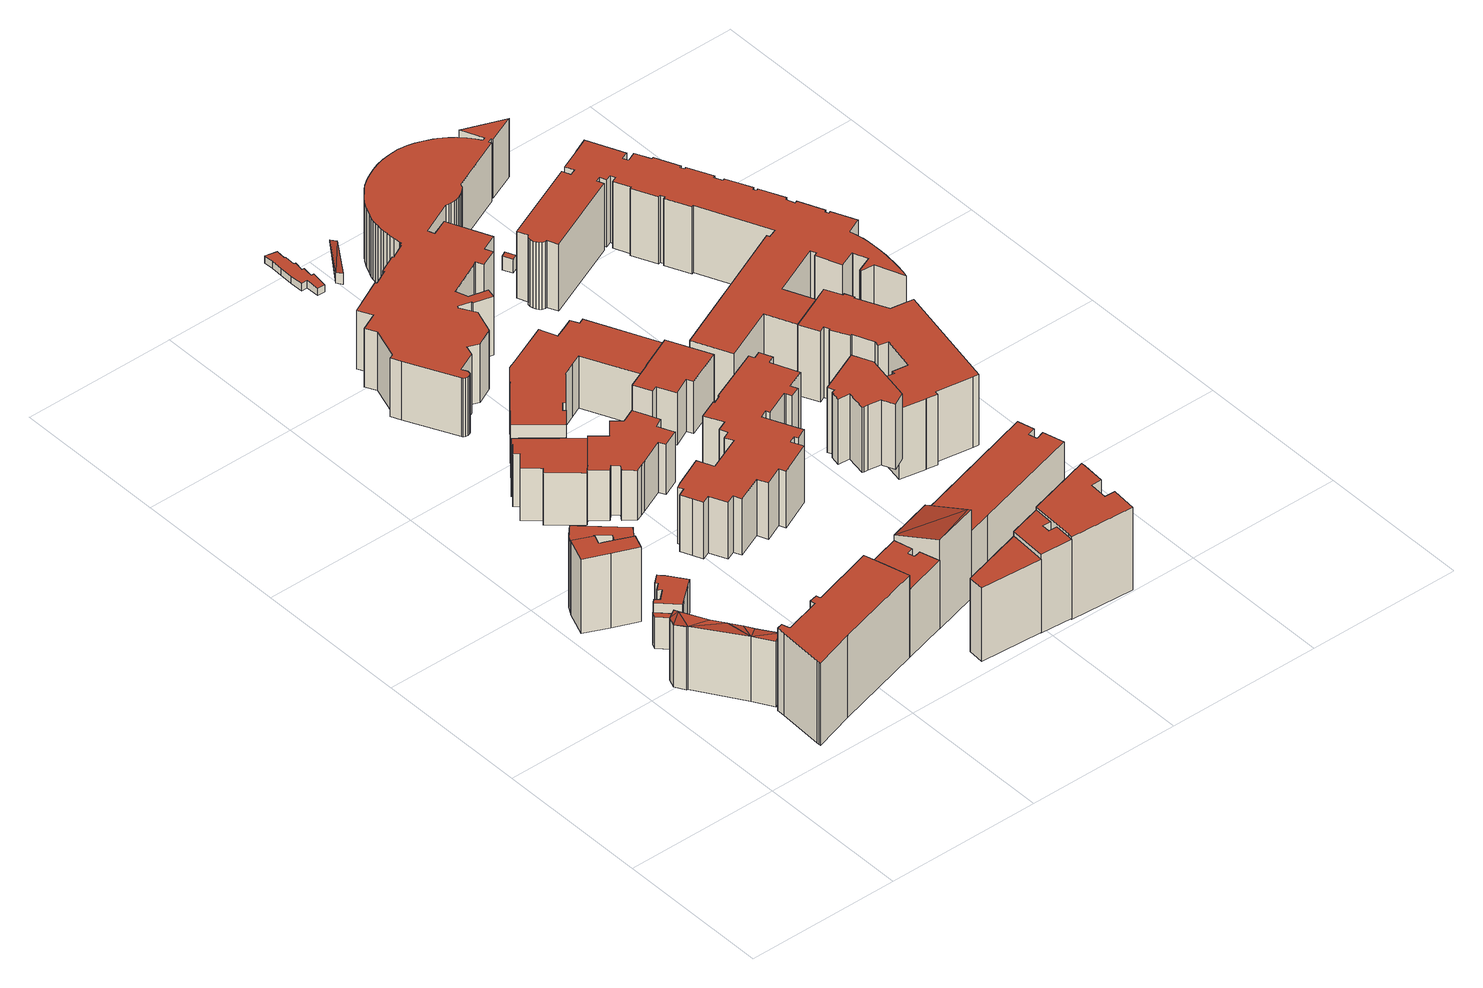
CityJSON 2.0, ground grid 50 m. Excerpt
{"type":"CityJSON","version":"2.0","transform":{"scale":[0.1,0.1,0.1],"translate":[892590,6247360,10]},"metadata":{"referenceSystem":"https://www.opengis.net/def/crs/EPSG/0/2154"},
"CityObjects":{
"building1":{"type":"Building","attributes":{"class":"Building"},"children":["building1-1"]},
"building1-1":{"type":"BuildingPart","parents":["building1"],"geometry":[{"type":"Solid","lod":"2.2","boundaries":[[[[0,1,2]],[[3,4,5]],[[5,4,6]],[[7,4,3]],[[8,6,4]],[[2,4,7]],[[9,1,0]],[[10,1,11]],[[2,1,4]],[[9,11,1]],[[11,9,12]],[[13,12,9]],[[14,15,16,17,18,19,20,21,22,23,24,25,26,27]],[[13,9,26,27]],[[9,0,25,26]],[[0,2,24,25]],[[2,7,23,24]],[[7,3,22,23]],[[3,5,21,22]],[[5,6,20,21]],[[6,8,19,20]],[[8,4,18,19]],[[4,1,17,18]],[[1,10,16,17]],[[10,11,15,16]],[[11,12,14,15]],[[12,13,27,14]]]],"semantics":{"surfaces":[{"type":"RoofSurface","rf_azimuth":115.77,"rf_slope":2.46},{"type":"GroundSurface"},{"type":"WallSurface","on_footprint_edge":true}],"values":[[0,0,0,0,0,0,0,0,0,0,0,0,1,2,2,2,2,2,2,2,2,2,2,2,2,2,2]]}}]},
"building2":{"type":"Building","attributes":{"class":"Building"},"children":["building2-1"]},
"building2-1":{"type":"BuildingPart","parents":["building2"],"geometry":[{"type":"Solid","lod":"2.2","boundaries":[[[[28,29,30,31]],[[32,33,34,35]],[[35,34,30,31]],[[34,33,29,30]],[[33,32,28,29]],[[32,35,31,28]]]],"semantics":{"surfaces":[{"type":"GroundSurface"},{"type":"RoofSurface"},{"type":"WallSurface","on_footprint_edge":true}],"values":[[0,1,2,2,2,2]]}}]},
"building3":{"type":"Building","attributes":{"class":"Building"},"children":["building3-1"]},
"building3-1":{"type":"BuildingPart","parents":["building3"],"geometry":[{"type":"Solid","lod":"2.2","boundaries":[[[[36,37,38,39,40,41,42,43]],[[44,45,46,47,48,49,50,51]],[[51,50,42,43]],[[50,49,41,42]],[[49,48,40,41]],[[48,47,39,40]],[[47,46,38,39]],[[46,45,37,38]],[[45,44,36,37]],[[44,51,43,36]]]],"semantics":{"surfaces":[{"type":"GroundSurface"},{"type":"RoofSurface"},{"type":"WallSurface","on_footprint_edge":true}],"values":[[0,1,2,2,2,2,2,2,2,2]]}}]},
"building4":{"type":"Building","attributes":{"class":"Building"},"children":["building4-1"]},
"building4-1":{"type":"BuildingPart","parents":["building4"],"geometry":[{"type":"Solid","lod":"2.2","boundaries":[[[[52,53,54,55]],[[56,57,58,59]],[[59,58,54,55]],[[58,57,53,54]],[[57,56,52,53]],[[56,59,55,52]]]],"semantics":{"surfaces":[{"type":"GroundSurface"},{"type":"RoofSurface"},{"type":"WallSurface","on_footprint_edge":true}],"values":[[0,1,2,2,2,2]]}}]},
"building5":{"type":"Building","attributes":{"class":"Building"},"children":["building5-1"]},
"building5-1":{"type":"BuildingPart","parents":["building5"],"geometry":[{"type":"Solid","lod":"2.2","boundaries":[[[[60,61,62,63,64,65,66,67,68,69,70]],[[71,72,73,74,75,76,77,78,79,80,81]],[[81,80,69,70]],[[80,79,68,69]],[[79,78,67,68]],[[78,77,66,67]],[[77,76,65,66]],[[76,75,64,65]],[[75,74,63,64]],[[74,73,62,63]],[[73,72,61,62]],[[72,71,60,61]],[[71,81,70,60]]]],"semantics":{"surfaces":[{"type":"GroundSurface"},{"type":"RoofSurface"},{"type":"WallSurface","on_footprint_edge":true}],"values":[[0,1,2,2,2,2,2,2,2,2,2,2,2]]}}]},
"building6":{"type":"Building","attributes":{"class":"Building"},"children":["building6-1"]},
"building6-1":{"type":"BuildingPart","parents":["building6"],"geometry":[{"type":"Solid","lod":"2.2","boundaries":[[[[82,83,84,85,86,87,88,89,90,91,92,93,94]],[[95,96,97,98,99,100,101,102,103,104,105,106,107]],[[107,106,93,94]],[[106,105,92,93]],[[105,104,91,92]],[[104,103,90,91]],[[103,102,89,90]],[[102,101,88,89]],[[101,100,87,88]],[[100,99,86,87]],[[99,98,85,86]],[[98,97,84,85]],[[97,96,83,84]],[[96,95,82,83]],[[95,107,94,82]]]],"semantics":{"surfaces":[{"type":"GroundSurface"},{"type":"RoofSurface"},{"type":"WallSurface","on_footprint_edge":true}],"values":[[0,1,2,2,2,2,2,2,2,2,2,2,2,2,2]]}}]},
"building7":{"type":"Building","attributes":{"class":"Building"},"children":["building7-1"]},
"building7-1":{"type":"BuildingPart","parents":["building7"],"geometry":[{"type":"Solid","lod":"2.2","boundaries":[[[[108,109,110,111,112,113,114,115,116,117,118,119,120,121,122]],[[123,124,125,126,127,128,129,130,131,132,133,134,135,136,137]],[[137,136,121,122]],[[136,135,120,121]],[[135,134,119,120]],[[134,133,118,119]],[[133,132,117,118]],[[132,131,116,117]],[[131,130,115,116]],[[130,129,114,115]],[[129,128,113,114]],[[128,127,112,113]],[[127,126,111,112]],[[126,125,110,111]],[[125,124,109,110]],[[124,123,108,109]],[[123,137,122,108]]]],"semantics":{"surfaces":[{"type":"GroundSurface"},{"type":"RoofSurface"},{"type":"WallSurface","on_footprint_edge":true}],"values":[[0,1,2,2,2,2,2,2,2,2,2,2,2,2,2,2,2]]}}]},
"building8":{"type":"Building","attributes":{"class":"Building"},"children":["building8-1"]},
"building8-1":{"type":"BuildingPart","parents":["building8"],"geometry":[{"type":"Solid","lod":"2.2","boundaries":[[[[138,139,140,141,142,143,144,145,146,147,148]],[[149,150,151,152,153,154,155,156,157,158,159]],[[159,158,147,148]],[[158,157,146,147]],[[157,156,145,146]],[[156,155,144,145]],[[155,154,143,144]],[[154,153,142,143]],[[153,152,141,142]],[[152,151,140,141]],[[151,150,139,140]],[[150,149,138,139]],[[149,159,148,138]]]],"semantics":{"surfaces":[{"type":"GroundSurface"},{"type":"RoofSurface"},{"type":"WallSurface","on_footprint_edge":true}],"values":[[0,1,2,2,2,2,2,2,2,2,2,2,2]]}}]},
"building9":{"type":"Building","attributes":{"class":"Building"},"children":["building9-1"]},
"building9-1":{"type":"BuildingPart","parents":["building9"],"geometry":[{"type":"Solid","lod":"2.2","boundaries":[[[[160,161,162,163]],[[164,165,166,167]],[[167,166,162,163]],[[166,165,161,162]],[[165,164,160,161]],[[164,167,163,160]]]],"semantics":{"surfaces":[{"type":"GroundSurface"},{"type":"RoofSurface"},{"type":"WallSurface","on_footprint_edge":true}],"values":[[0,1,2,2,2,2]]}}]},
"building10":{"type":"Building","attributes":{"class":"Building"},"children":["building10-1"]},
"building10-1":{"type":"BuildingPart","parents":["building10"],"geometry":[{"type":"Solid","lod":"2.2","boundaries":[[[[168,169,170,171,172,173,174,175,176,177,178,179,180,181,182,183,184,185,186,187,188,189]],[[190,191,192,193,194,195,196,197,198,199,200,201,202,203,204,205,206,207,208,209,210,211]],[[211,210,188,189]],[[210,209,187,188]],[[209,208,186,187]],[[208,207,185,186]],[[207,206,184,185]],[[206,205,183,184]],[[205,204,182,183]],[[204,203,181,182]],[[203,202,180,181]],[[202,201,179,180]],[[201,200,178,179]],[[200,199,177,178]],[[199,198,176,177]],[[198,197,175,176]],[[197,196,174,175]],[[196,195,173,174]],[[195,194,172,173]],[[194,193,171,172]],[[193,192,170,171]],[[192,191,169,170]],[[191,190,168,169]],[[190,211,189,168]]]],"semantics":{"surfaces":[{"type":"GroundSurface"},{"type":"RoofSurface"},{"type":"WallSurface","on_footprint_edge":true}],"values":[[0,1,2,2,2,2,2,2,2,2,2,2,2,2,2,2,2,2,2,2,2,2,2,2]]}}]},
"building11":{"type":"Building","attributes":{"class":"Building"},"children":["building11-1"]},
"building11-1":{"type":"BuildingPart","parents":["building11"],"geometry":[{"type":"Solid","lod":"2.2","boundaries":[[[[122,212,213,214,215,216,120,217,218,219,220,221,222,223]],[[224,225,226,227,228,229,230,231,232,233,234,235,236,237]],[[237,236,222,223]],[[236,235,221,222]],[[235,234,220,221]],[[234,233,219,220]],[[233,232,218,219]],[[232,231,217,218]],[[231,230,120,217]],[[230,229,216,120]],[[229,228,215,216]],[[228,227,214,215]],[[227,226,213,214]],[[226,225,212,213]],[[225,224,122,212]],[[224,237,223,122]]]],"semantics":{"surfaces":[{"type":"GroundSurface"},{"type":"RoofSurface"},{"type":"WallSurface","on_footprint_edge":true}],"values":[[0,1,2,2,2,2,2,2,2,2,2,2,2,2,2,2]]}}]},
"building12":{"type":"Building","attributes":{"class":"Building"},"children":["building12-1"]},
"building12-1":{"type":"BuildingPart","parents":["building12"],"geometry":[{"type":"Solid","lod":"2.2","boundaries":[[[[238,239,240,241,242,243,244,245,246,247,248,249,250,251,252,253,254,255,256,257,258,259]],[[260,261,262,263,264,265,266,267,268,269,270,271,272,273,274,275,276,277,278,279,280,281]],[[281,280,258,259]],[[280,279,257,258]],[[279,278,256,257]],[[278,277,255,256]],[[277,276,254,255]],[[276,275,253,254]],[[275,274,252,253]],[[274,273,251,252]],[[273,272,250,251]],[[272,271,249,250]],[[271,270,248,249]],[[270,269,247,248]],[[269,268,246,247]],[[268,267,245,246]],[[267,266,244,245]],[[266,265,243,244]],[[265,264,242,243]],[[264,263,241,242]],[[263,262,240,241]],[[262,261,239,240]],[[261,260,238,239]],[[260,281,259,238]]]],"semantics":{"surfaces":[{"type":"GroundSurface"},{"type":"RoofSurface"},{"type":"WallSurface","on_footprint_edge":true}],"values":[[0,1,2,2,2,2,2,2,2,2,2,2,2,2,2,2,2,2,2,2,2,2,2,2]]}}]},
"building13":{"type":"Building","attributes":{"class":"Building"},"children":["building13-1"]},
"building13-1":{"type":"BuildingPart","parents":["building13"],"geometry":[{"type":"Solid","lod":"2.2","boundaries":[[[[282,283,284,285,286,287,288,289,290,291,292,293,294,295,296,297,298,299,300,301,302,303,304,305,306,307,308,309,310,311,312,313,314,315,316,317,318,319,320,321,322,323,324,325,326,327]],[[328,329,330,331,332,333,334,335,336,337,338,339,340,341,342,343,344,345,346,347,348,349,350,351,352,353,354,355,356,357,358,359,360,361,362,363,364,365,366,367,368,369,370,371,372,373]],[[373,372,326,327]],[[372,371,325,326]],[[371,370,324,325]],[[370,369,323,324]],[[369,368,322,323]],[[368,367,321,322]],[[367,366,320,321]],[[366,365,319,320]],[[365,364,318,319]],[[364,363,317,318]],[[363,362,316,317]],[[362,361,315,316]],[[361,360,314,315]],[[360,359,313,314]],[[359,358,312,313]],[[358,357,311,312]],[[357,356,310,311]],[[356,355,309,310]],[[355,354,308,309]],[[354,353,307,308]],[[353,352,306,307]],[[352,351,305,306]],[[351,350,304,305]],[[350,349,303,304]],[[349,348,302,303]],[[348,347,301,302]],[[347,346,300,301]],[[346,345,299,300]],[[345,344,298,299]],[[344,343,297,298]],[[343,342,296,297]],[[342,341,295,296]],[[341,340,294,295]],[[340,339,293,294]],[[339,338,292,293]],[[338,337,291,292]],[[337,336,290,291]],[[336,335,289,290]],[[335,334,288,289]],[[334,333,287,288]],[[333,332,286,287]],[[332,331,285,286]],[[331,330,284,285]],[[330,329,283,284]],[[329,328,282,283]],[[328,373,327,282]]]],"semantics":{"surfaces":[{"type":"GroundSurface"},{"type":"RoofSurface"},{"type":"WallSurface","on_footprint_edge":true}],"values":[[0,1,2,2,2,2,2,2,2,2,2,2,2,2,2,2,2,2,2,2,2,2,2,2,2,2,2,2,2,2,2,2,2,2,2,2,2,2,2,2,2,2,2,2,2,2,2,2]]}}]},
"building14":{"type":"Building","attributes":{"class":"Building"},"children":["building14-1"]},
"building14-1":{"type":"BuildingPart","parents":["building14"],"geometry":[{"type":"Solid","lod":"2.2","boundaries":[[[[374,375,376,377]],[[378,379,380,381]],[[381,380,376,377]],[[380,379,375,376]],[[379,378,374,375]],[[378,381,377,374]]]],"semantics":{"surfaces":[{"type":"GroundSurface"},{"type":"RoofSurface"},{"type":"WallSurface","on_footprint_edge":true}],"values":[[0,1,2,2,2,2]]}}]},
"building15":{"type":"Building","attributes":{"class":"Building"},"children":["building15-1"]},
"building15-1":{"type":"BuildingPart","parents":["building15"],"geometry":[{"type":"Solid","lod":"2.2","boundaries":[[[[382,383,384]],[[385,384,383]],[[384,385,386]],[[387,388,389,390,391]],[[385,383,390,391]],[[383,382,389,390]],[[382,384,388,389]],[[384,386,387,388]],[[386,385,391,387]]]],"semantics":{"surfaces":[{"type":"RoofSurface","rf_azimuth":105.26,"rf_slope":19.72},{"type":"GroundSurface"},{"type":"WallSurface","on_footprint_edge":true}],"values":[[0,0,0,1,2,2,2,2,2]]}}]},
"building16":{"type":"Building","attributes":{"class":"Building"},"children":["building16-1"]},
"building16-1":{"type":"BuildingPart","parents":["building16"],"geometry":[{"type":"Solid","lod":"2.2","boundaries":[[[[392,393,394,395,396,397,398,399,400,401]],[[402,403,404,405,406,407,408,409,410,411]],[[411,410,400,401]],[[410,409,399,400]],[[409,408,398,399]],[[408,407,397,398]],[[407,406,396,397]],[[406,405,395,396]],[[405,404,394,395]],[[404,403,393,394]],[[403,402,392,393]],[[402,411,401,392]]]],"semantics":{"surfaces":[{"type":"GroundSurface"},{"type":"RoofSurface"},{"type":"WallSurface","on_footprint_edge":true}],"values":[[0,1,2,2,2,2,2,2,2,2,2,2]]}}]},
"building17":{"type":"Building","attributes":{"class":"Building"},"children":["building17-1"]},
"building17-1":{"type":"BuildingPart","parents":["building17"],"geometry":[{"type":"Solid","lod":"2.2","boundaries":[[[[412,413,414,415,416,417,418,419,420,421,422,423,424,425,426,427,428]],[[429,430,431,432,433,434,435,436,437,438,439,440,441,442,443,444,445]],[[445,444,427,428]],[[444,443,426,427]],[[443,442,425,426]],[[442,441,424,425]],[[441,440,423,424]],[[440,439,422,423]],[[439,438,421,422]],[[438,437,420,421]],[[437,436,419,420]],[[436,435,418,419]],[[435,434,417,418]],[[434,433,416,417]],[[433,432,415,416]],[[432,431,414,415]],[[431,430,413,414]],[[430,429,412,413]],[[429,445,428,412]]]],"semantics":{"surfaces":[{"type":"GroundSurface"},{"type":"RoofSurface"},{"type":"WallSurface","on_footprint_edge":true}],"values":[[0,1,2,2,2,2,2,2,2,2,2,2,2,2,2,2,2,2,2]]}}]},
"building18":{"type":"Building","attributes":{"class":"Building"},"children":["building18-1"]},
"building18-1":{"type":"BuildingPart","parents":["building18"],"geometry":[{"type":"Solid","lod":"2.2","boundaries":[[[[446,447,448,449,450,451,452,453,454,455]],[[456,457,458,459,460,461,462,463,464,465]],[[465,464,454,455]],[[464,463,453,454]],[[463,462,452,453]],[[462,461,451,452]],[[461,460,450,451]],[[460,459,449,450]],[[459,458,448,449]],[[458,457,447,448]],[[457,456,446,447]],[[456,465,455,446]]]],"semantics":{"surfaces":[{"type":"GroundSurface"},{"type":"RoofSurface"},{"type":"WallSurface","on_footprint_edge":true}],"values":[[0,1,2,2,2,2,2,2,2,2,2,2]]}}]},
"building19":{"type":"Building","attributes":{"class":"Building"},"children":["building19-1"]},
"building19-1":{"type":"BuildingPart","parents":["building19"],"geometry":[{"type":"Solid","lod":"2.2","boundaries":[[[[466,467,468]],[[469,468,467]],[[470,471,472,473]],[[469,467,472,473]],[[467,466,471,472]],[[466,468,470,471]],[[468,469,473,470]]]],"semantics":{"surfaces":[{"type":"RoofSurface","rf_azimuth":50.04,"rf_slope":11},{"type":"GroundSurface"},{"type":"WallSurface","on_footprint_edge":true}],"values":[[0,0,1,2,2,2,2]]}}]},
"building20":{"type":"Building","attributes":{"class":"Building"},"children":["building20-1"]},
"building20-1":{"type":"BuildingPart","parents":["building20"],"geometry":[{"type":"Solid","lod":"2.2","boundaries":[[[[474,475,476,477,478,479,480,481,482,483,484,485,486,487,488,489,490,491,492,493,494,495,496,497,498,499,500,501,502,503,504,505,506,507,508,509,510,511,512,513,514,515,516,517,518,519,520,521,522,523,524,525,526,527,528,529,530,531,532,533,534,535,536,537,538,539,540,541,542,543,544,545,546,547,548,549,550,551,552,553,554,555,556,557,558,559,560,561,562,563,564,565,566,567,568,569,570,571,572,573,574,575,576,577]],[[578,579,580,581,582,583,584,585,586,587,588,589,590,591,592,593,594,595,596,597,598,599,600,601,602,603,604,605,606,607,608,609,610,611,612,613,614,615,616,617,618,619,620,621,622,623,624,625,626,627,628,629,630,631,632,633,634,635,636,637,638,639,640,641,642,643,644,645,646,647,648,649,650,651,652,653,654,655,656,657,658,659,660,661,662,663,664,665,666,667,668,669,670,671,672,673,674,675,676,677,678,679,680,681]],[[681,680,576,577]],[[680,679,575,576]],[[679,678,574,575]],[[678,677,573,574]],[[677,676,572,573]],[[676,675,571,572]],[[675,674,570,571]],[[674,673,569,570]],[[673,672,568,569]],[[672,671,567,568]],[[671,670,566,567]],[[670,669,565,566]],[[669,668,564,565]],[[668,667,563,564]],[[667,666,562,563]],[[666,665,561,562]],[[665,664,560,561]],[[664,663,559,560]],[[663,662,558,559]],[[662,661,557,558]],[[661,660,556,557]],[[660,659,555,556]],[[659,658,554,555]],[[658,657,553,554]],[[657,656,552,553]],[[656,655,551,552]],[[655,654,550,551]],[[654,653,549,550]],[[653,652,548,549]],[[652,651,547,548]],[[651,650,546,547]],[[650,649,545,546]],[[649,648,544,545]],[[648,647,543,544]],[[647,646,542,543]],[[646,645,541,542]],[[645,644,540,541]],[[644,643,539,540]],[[643,642,538,539]],[[642,641,537,538]],[[641,640,536,537]],[[640,639,535,536]],[[639,638,534,535]],[[638,637,533,534]],[[637,636,532,533]],[[636,635,531,532]],[[635,634,530,531]],[[634,633,529,530]],[[633,632,528,529]],[[632,631,527,528]],[[631,630,526,527]],[[630,629,525,526]],[[629,628,524,525]],[[628,627,523,524]],[[627,626,522,523]],[[626,625,521,522]],[[625,624,520,521]],[[624,623,519,520]],[[623,622,518,519]],[[622,621,517,518]],[[621,620,516,517]],[[620,619,515,516]],[[619,618,514,515]],[[618,617,513,514]],[[617,616,512,513]],[[616,615,511,512]],[[615,614,510,511]],[[614,613,509,510]],[[613,612,508,509]],[[612,611,507,508]],[[611,610,506,507]],[[610,609,505,506]],[[609,608,504,505]],[[608,607,503,504]],[[607,606,502,503]],[[606,605,501,502]],[[605,604,500,501]],[[604,603,499,500]],[[603,602,498,499]],[[602,601,497,498]],[[601,600,496,497]],[[600,599,495,496]],[[599,598,494,495]],[[598,597,493,494]],[[597,596,492,493]],[[596,595,491,492]],[[595,594,490,491]],[[594,593,489,490]],[[593,592,488,489]],[[592,591,487,488]],[[591,590,486,487]],[[590,589,485,486]],[[589,588,484,485]],[[588,587,483,484]],[[587,586,482,483]],[[586,585,481,482]],[[585,584,480,481]],[[584,583,479,480]],[[583,582,478,479]],[[582,581,477,478]],[[581,580,476,477]],[[580,579,475,476]],[[579,578,474,475]],[[578,681,577,474]]]],"semantics":{"surfaces":[{"type":"GroundSurface"},{"type":"RoofSurface"},{"type":"WallSurface","on_footprint_edge":true}],"values":[[0,1,2,2,2,2,2,2,2,2,2,2,2,2,2,2,2,2,2,2,2,2,2,2,2,2,2,2,2,2,2,2,2,2,2,2,2,2,2,2,2,2,2,2,2,2,2,2,2,2,2,2,2,2,2,2,2,2,2,2,2,2,2,2,2,2,2,2,2,2,2,2,2,2,2,2,2,2,2,2,2,2,2,2,2,2,2,2,2,2,2,2,2,2,2,2,2,2,2,2,2,2,2,2,2,2]]}}]},
"building21":{"type":"Building","attributes":{"class":"Building"},"children":["building21-1"]},
"building21-1":{"type":"BuildingPart","parents":["building21"],"geometry":[{"type":"Solid","lod":"2.2","boundaries":[[[[682,683,684,685,686,687,688,689,690,691,692]],[[693,694,695,696,697,698,699,700,701,702,703]],[[703,702,691,692]],[[702,701,690,691]],[[701,700,689,690]],[[700,699,688,689]],[[699,698,687,688]],[[698,697,686,687]],[[697,696,685,686]],[[696,695,684,685]],[[695,694,683,684]],[[694,693,682,683]],[[693,703,692,682]]]],"semantics":{"surfaces":[{"type":"GroundSurface"},{"type":"RoofSurface"},{"type":"WallSurface","on_footprint_edge":true}],"values":[[0,1,2,2,2,2,2,2,2,2,2,2,2]]}}]},
"building22":{"type":"Building","attributes":{"class":"Building"},"children":["building22-1"]},
"building22-1":{"type":"BuildingPart","parents":["building22"],"geometry":[{"type":"Solid","lod":"2.2","boundaries":[[[[704,705,706,707,708,709,710,711,712,713,714,715,716]],[[717,718,719,720,721,722,723,724,725,726,727,728,729]],[[729,728,715,716]],[[728,727,714,715]],[[727,726,713,714]],[[726,725,712,713]],[[725,724,711,712]],[[724,723,710,711]],[[723,722,709,710]],[[722,721,708,709]],[[721,720,707,708]],[[720,719,706,707]],[[719,718,705,706]],[[718,717,704,705]],[[717,729,716,704]]]],"semantics":{"surfaces":[{"type":"GroundSurface"},{"type":"RoofSurface"},{"type":"WallSurface","on_footprint_edge":true}],"values":[[0,1,2,2,2,2,2,2,2,2,2,2,2,2,2]]}}]},
"building23":{"type":"Building","attributes":{"class":"Building"},"children":["building23-1"]},
"building23-1":{"type":"BuildingPart","parents":["building23"],"geometry":[{"type":"Solid","lod":"2.2","boundaries":[[[[730,731,732,733,734,735,736,737,738,739,740,741,742,743]],[[744,745,746,747,748,749,750,751,752,753,754,755,756,757]],[[757,756,742,743]],[[756,755,741,742]],[[755,754,740,741]],[[754,753,739,740]],[[753,752,738,739]],[[752,751,737,738]],[[751,750,736,737]],[[750,749,735,736]],[[749,748,734,735]],[[748,747,733,734]],[[747,746,732,733]],[[746,745,731,732]],[[745,744,730,731]],[[744,757,743,730]]]],"semantics":{"surfaces":[{"type":"GroundSurface"},{"type":"RoofSurface"},{"type":"WallSurface","on_footprint_edge":true}],"values":[[0,1,2,2,2,2,2,2,2,2,2,2,2,2,2,2]]}}]},
"building24":{"type":"Building","attributes":{"class":"Building"},"children":["building24-1"]},
"building24-1":{"type":"BuildingPart","parents":["building24"],"geometry":[{"type":"Solid","lod":"2.2","boundaries":[[[[758,759,760,761]],[[762,763,764,765]],[[765,764,760,761]],[[764,763,759,760]],[[763,762,758,759]],[[762,765,761,758]]]],"semantics":{"surfaces":[{"type":"GroundSurface"},{"type":"RoofSurface"},{"type":"WallSurface","on_footprint_edge":true}],"values":[[0,1,2,2,2,2]]}}]},
"building25":{"type":"Building","attributes":{"class":"Building"},"children":["building25-1"]},
"building25-1":{"type":"BuildingPart","parents":["building25"],"geometry":[{"type":"Solid","lod":"2.2","boundaries":[[[[766,767,768,769,770,771,772,773,774,775,776,777,778,779,780,781,782,783,784,785,786,787,788,789,790,791,792,793,794]],[[795,796,797,798,799,800,801,802,803,804,805,806,807,808,809,810,811,812,813,814,815,816,817,818,819,820,821,822,823]],[[823,822,793,794]],[[822,821,792,793]],[[821,820,791,792]],[[820,819,790,791]],[[819,818,789,790]],[[818,817,788,789]],[[817,816,787,788]],[[816,815,786,787]],[[815,814,785,786]],[[814,813,784,785]],[[813,812,783,784]],[[812,811,782,783]],[[811,810,781,782]],[[810,809,780,781]],[[809,808,779,780]],[[808,807,778,779]],[[807,806,777,778]],[[806,805,776,777]],[[805,804,775,776]],[[804,803,774,775]],[[803,802,773,774]],[[802,801,772,773]],[[801,800,771,772]],[[800,799,770,771]],[[799,798,769,770]],[[798,797,768,769]],[[797,796,767,768]],[[796,795,766,767]],[[795,823,794,766]]]],"semantics":{"surfaces":[{"type":"GroundSurface"},{"type":"RoofSurface"},{"type":"WallSurface","on_footprint_edge":true}],"values":[[0,1,2,2,2,2,2,2,2,2,2,2,2,2,2,2,2,2,2,2,2,2,2,2,2,2,2,2,2,2,2]]}}]},
"building26":{"type":"Building","attributes":{"class":"Building"},"children":["building26-1"]},
"building26-1":{"type":"BuildingPart","parents":["building26"],"geometry":[{"type":"Solid","lod":"2.2","boundaries":[[[[824,825,826,827,828,829,830,831,832,833,834,835,836,837,838,839,840,841,842,843,844,845,846,847,848,849,850,851,852,853,854,855,856,857,858,859,860,861,862,863,864,865,866,867,868,869,870,871,872,873,874,875,876,877,878,879,880,881,882,883,884,885,886,887,888,889,890,891,892,893,894,895,896,897,898,899,900,901,902,903,904,905,906,907,908,909,910,911,912,913,914,915,916,917,918]],[[919,920,921,922,923,924,925,926,927,928,929,930,931,932,933,934,935,936,937,938,939,940,941,942,943,944,945,946,947,948,949,950,951,952,953,954,955,956,957,958,959,960,961,962,963,964,965,966,967,968,969,970,971,972,973,974,975,976,977,978,979,980,981,982,983,984,985,986,987,988,989,990,991,992,993,994,995,996,997,998,999,1000,1001,1002,1003,1004,1005,1006,1007,1008,1009,1010,1011,1012,1013]],[[1013,1012,917,918]],[[1012,1011,916,917]],[[1011,1010,915,916]],[[1010,1009,914,915]],[[1009,1008,913,914]],[[1008,1007,912,913]],[[1007,1006,911,912]],[[1006,1005,910,911]],[[1005,1004,909,910]],[[1004,1003,908,909]],[[1003,1002,907,908]],[[1002,1001,906,907]],[[1001,1000,905,906]],[[1000,999,904,905]],[[999,998,903,904]],[[998,997,902,903]],[[997,996,901,902]],[[996,995,900,901]],[[995,994,899,900]],[[994,993,898,899]],[[993,992,897,898]],[[992,991,896,897]],[[991,990,895,896]],[[990,989,894,895]],[[989,988,893,894]],[[988,987,892,893]],[[987,986,891,892]],[[986,985,890,891]],[[985,984,889,890]],[[984,983,888,889]],[[983,982,887,888]],[[982,981,886,887]],[[981,980,885,886]],[[980,979,884,885]],[[979,978,883,884]],[[978,977,882,883]],[[977,976,881,882]],[[976,975,880,881]],[[975,974,879,880]],[[974,973,878,879]],[[973,972,877,878]],[[972,971,876,877]],[[971,970,875,876]],[[970,969,874,875]],[[969,968,873,874]],[[968,967,872,873]],[[967,966,871,872]],[[966,965,870,871]],[[965,964,869,870]],[[964,963,868,869]],[[963,962,867,868]],[[962,961,866,867]],[[961,960,865,866]],[[960,959,864,865]],[[959,958,863,864]],[[958,957,862,863]],[[957,956,861,862]],[[956,955,860,861]],[[955,954,859,860]],[[954,953,858,859]],[[953,952,857,858]],[[952,951,856,857]],[[951,950,855,856]],[[950,949,854,855]],[[949,948,853,854]],[[948,947,852,853]],[[947,946,851,852]],[[946,945,850,851]],[[945,944,849,850]],[[944,943,848,849]],[[943,942,847,848]],[[942,941,846,847]],[[941,940,845,846]],[[940,939,844,845]],[[939,938,843,844]],[[938,937,842,843]],[[937,936,841,842]],[[936,935,840,841]],[[935,934,839,840]],[[934,933,838,839]],[[933,932,837,838]],[[932,931,836,837]],[[931,930,835,836]],[[930,929,834,835]],[[929,928,833,834]],[[928,927,832,833]],[[927,926,831,832]],[[926,925,830,831]],[[925,924,829,830]],[[924,923,828,829]],[[923,922,827,828]],[[922,921,826,827]],[[921,920,825,826]],[[920,919,824,825]],[[919,1013,918,824]]]],"semantics":{"surfaces":[{"type":"GroundSurface"},{"type":"RoofSurface"},{"type":"WallSurface","on_footprint_edge":true}],"values":[[0,1,2,2,2,2,2,2,2,2,2,2,2,2,2,2,2,2,2,2,2,2,2,2,2,2,2,2,2,2,2,2,2,2,2,2,2,2,2,2,2,2,2,2,2,2,2,2,2,2,2,2,2,2,2,2,2,2,2,2,2,2,2,2,2,2,2,2,2,2,2,2,2,2,2,2,2,2,2,2,2,2,2,2,2,2,2,2,2,2,2,2,2,2,2,2,2]]}}]}
},
"vertices":[
[143,426,259],[82,445,257],[169,383,261],[193,343,263],[178,294,265],[207,314,264],[244,251,268],[172,378,261],[214,232,268],[105,511,255],[78,445,257],[58,477,255],[70,506,254],[99,525,254],[70,506,35],[58,477,35],[78,445,35],[82,445,35],[178,294,35],[214,232,35],[244,251,35],[207,314,35],[193,343,35],[172,378,35],[169,383,35],[143,426,35],[105,511,35],[99,525,35],
[178,587,46],[126,642,46],[118,624,46],[164,575,46],[178,587,157],[126,642,157],[118,624,157],[164,575,157],
[164,735,45],[182,781,45],[102,816,45],[87,822,45],[100,853,45],[39,881,45],[8,802,45],[84,768,45],[164,735,307],[182,781,307],[102,816,307],[87,822,307],[100,853,307],[39,881,307],[8,802,307],[84,768,307],
[303,262,17],[263,252,17],[270,223,17],[309,233,17],[303,262,111],[263,252,111],[270,223,111],[309,233,111],
[100,853,48],[104,861,48],[142,827,48],[131,803,48],[182,781,48],[187,792,48],[204,816,48],[207,818,48],[81,935,48],[54,906,48],[39,881,48],[100,853,301],[104,861,301],[142,827,301],[131,803,301],[182,781,301],[187,792,301],[204,816,301],[207,818,301],[81,935,301],[54,906,301],[39,881,301],
[187,696,53],[197,685,53],[167,658,53],[154,671,53],[143,660,53],[199,603,53],[212,613,53],[259,652,53],[282,671,53],[243,726,53],[226,743,53],[200,720,53],[206,713,53],[187,696,169],[197,685,169],[167,658,169],[154,671,169],[143,660,169],[199,603,169],[212,613,169],[259,652,169],[282,671,169],[243,726,169],[226,743,169],[200,720,169],[206,713,169],
[394,258,16],[390,272,16],[364,266,16],[368,250,16],[249,216,16],[241,242,16],[223,237,16],[222,209,16],[214,63,16],[214,55,16],[214,49,16],[346,90,16],[638,173,16],[617,250,16],[599,317,16],[394,258,306],[390,272,306],[364,266,306],[368,250,306],[249,216,306],[241,242,306],[223,237,306],[222,209,306],[214,63,306],[214,55,306],[214,49,306],[346,90,306],[638,173,306],[617,250,306],[599,317,306],
[83,1046,231],[174,969,231],[188,985,231],[269,1079,231],[112,1212,231],[96,1194,231],[99,1191,231],[72,1160,231],[87,1147,231],[48,1101,231],[96,1061,231],[83,1046,415],[174,969,415],[188,985,415],[269,1079,415],[112,1212,415],[96,1194,415],[99,1191,415],[72,1160,415],[87,1147,415],[48,1101,415],[96,1061,415],
[278,1178,238],[180,1260,238],[129,1197,238],[225,1116,238],[278,1178,350],[180,1260,350],[129,1197,350],[225,1116,350],
[437,987,247],[465,1003,247],[455,1025,247],[448,1042,247],[430,1082,247],[385,1062,247],[355,1088,247],[314,1040,247],[269,1079,247],[188,985,247],[174,969,247],[221,929,247],[236,945,247],[257,927,247],[244,909,247],[278,881,247],[301,891,247],[317,897,247],[396,934,247],[406,913,247],[460,937,247],[450,957,247],[437,987,423],[465,1003,423],[455,1025,423],[448,1042,423],[430,1082,423],[385,1062,423],[355,1088,423],[314,1040,423],[269,1079,423],[188,985,423],[174,969,423],[221,929,423],[236,945,423],[257,927,423],[244,909,423],[278,881,423],[301,891,423],[317,897,423],[396,934,423],[406,913,423],[460,937,423],[450,957,423],
[613,263,16],[635,268,16],[638,259,16],[642,242,16],[620,237,16],[780,212,16],[762,275,16],[740,270,16],[736,284,16],[734,292,16],[756,298,16],[741,357,16],[599,317,255],[613,263,255],[635,268,255],[638,259,255],[642,242,255],[620,237,255],[638,173,255],[780,212,255],[762,275,255],[740,270,255],[736,284,255],[734,292,255],[756,298,255],[741,357,255],
[343,1470,210],[319,1460,210],[163,1274,210],[278,1178,210],[316,1223,210],[310,1229,210],[330,1252,210],[336,1248,210],[415,1340,210],[457,1360,210],[493,1375,210],[572,1203,210],[588,1210,210],[601,1217,210],[703,1263,210],[601,1485,210],[584,1477,210],[571,1503,210],[534,1487,210],[504,1475,210],[489,1514,210],[483,1530,210],[343,1470,395],[319,1460,395],[163,1274,395],[278,1178,395],[316,1223,395],[310,1229,395],[330,1252,395],[336,1248,395],[415,1340,395],[457,1360,395],[493,1375,395],[572,1203,395],[588,1210,395],[601,1217,395],[703,1263,395],[601,1485,395],[584,1477,395],[571,1503,395],[534,1487,395],[504,1475,395],[489,1514,395],[483,1530,395],
[580,895,193],[591,871,193],[568,860,193],[581,834,193],[471,786,193],[448,837,193],[352,793,193],[337,785,193],[345,768,193],[320,756,193],[336,720,193],[349,690,193],[375,701,193],[399,646,193],[427,659,193],[438,634,193],[521,671,193],[535,638,193],[594,664,193],[603,644,193],[710,693,193],[693,731,193],[714,740,193],[721,728,193],[755,745,193],[745,765,193],[702,861,193],[727,872,193],[732,860,193],[812,895,193],[815,890,193],[822,873,193],[855,887,193],[845,909,193],[904,934,193],[867,1022,193],[890,1031,193],[873,1071,193],[850,1061,193],[843,1078,193],[671,1005,193],[672,1001,193],[646,989,193],[644,994,193],[585,968,193],[612,909,193],[580,895,392],[591,871,392],[568,860,392],[581,834,392],[471,786,392],[448,837,392],[352,793,392],[337,785,392],[345,768,392],[320,756,392],[336,720,392],[349,690,392],[375,701,392],[399,646,392],[427,659,392],[438,634,392],[521,671,392],[535,638,392],[594,664,392],[603,644,392],[710,693,392],[693,731,392],[714,740,392],[721,728,392],[755,745,392],[745,765,392],[702,861,392],[727,872,392],[732,860,392],[812,895,392],[815,890,392],[822,873,392],[855,887,392],[845,909,392],[904,934,392],[867,1022,392],[890,1031,392],[873,1071,392],[850,1061,392],[843,1078,392],[671,1005,392],[672,1001,392],[646,989,392],[644,994,392],[585,968,392],[612,909,392],
[981,25,10],[988,147,10],[783,90,10],[780,38,10],[981,25,269],[988,147,269],[783,90,269],[780,38,269],
[889,399,273],[741,357,274],[924,265,323],[780,212,328],[928,254,327],[928,254,13],[924,265,13],[889,399,13],[741,357,13],[780,212,13],
[639,1099,224],[648,1080,224],[764,1130,224],[703,1263,224],[601,1217,224],[588,1210,224],[513,1177,224],[539,1122,224],[557,1129,224],[582,1072,224],[639,1099,407],[648,1080,407],[764,1130,407],[703,1263,407],[601,1217,407],[588,1210,407],[513,1177,407],[539,1122,407],[557,1129,407],[582,1072,407],
[337,2444,142],[300,2453,142],[300,2421,142],[299,2383,142],[298,2341,142],[299,2299,142],[318,2299,142],[319,2256,142],[343,2255,142],[350,2308,142],[341,2309,142],[345,2343,142],[338,2344,142],[343,2375,142],[337,2376,142],[339,2411,142],[334,2413,142],[337,2444,167],[300,2453,167],[300,2421,167],[299,2383,167],[298,2341,167],[299,2299,167],[318,2299,167],[319,2256,167],[343,2255,167],[350,2308,167],[341,2309,167],[345,2343,167],[338,2344,167],[343,2375,167],[337,2376,167],[339,2411,167],[334,2413,167],
[1084,19,8],[1085,33,8],[1088,86,8],[1060,87,8],[1061,92,8],[1062,113,8],[1089,111,8],[1093,176,8],[988,147,8],[981,25,8],[1084,19,286],[1085,33,286],[1088,86,286],[1060,87,286],[1061,92,286],[1062,113,286],[1089,111,286],[1093,176,286],[988,147,286],[981,25,286],
[493,2409,145],[390,2264,179],[505,2391,146],[402,2246,180],[505,2391,141],[493,2409,141],[390,2264,141],[402,2246,141],
[931,2287,128],[926,2295,128],[921,2303,128],[914,2312,128],[907,2321,128],[888,2340,128],[869,2355,128],[857,2363,128],[845,2371,128],[833,2377,128],[810,2387,128],[786,2396,128],[763,2402,128],[733,2406,128],[704,2404,128],[675,2400,128],[650,2393,128],[628,2385,128],[610,2376,128],[589,2365,128],[566,2349,128],[553,2336,128],[540,2321,128],[530,2309,128],[521,2295,128],[506,2271,128],[496,2247,128],[491,2233,128],[487,2221,128],[485,2208,128],[483,2196,128],[482,2182,128],[481,2170,128],[481,2157,128],[481,2144,128],[482,2129,128],[484,2108,128],[485,2102,128],[475,2097,128],[477,2093,128],[429,2069,128],[427,2073,128],[369,2045,128],[372,2040,128],[324,2016,128],[321,2021,128],[208,1966,128],[231,1921,128],[174,1894,128],[192,1860,128],[160,1761,128],[146,1755,128],[160,1723,128],[238,1565,128],[241,1561,128],[246,1558,128],[255,1557,128],[261,1559,128],[267,1564,128],[268,1569,128],[269,1576,128],[260,1593,128],[323,1621,128],[333,1655,128],[370,1641,128],[425,1669,128],[451,1746,128],[423,1794,128],[426,1801,128],[466,1789,128],[467,1784,128],[527,1768,128],[534,1798,128],[475,1813,128],[462,1852,128],[467,1854,128],[575,1905,128],[584,1910,128],[596,1887,128],[650,1910,128],[638,1935,128],[691,1959,128],[631,2095,128],[579,2072,128],[571,2093,128],[679,2143,128],[689,2141,128],[697,2141,128],[708,2141,128],[718,2143,128],[727,2146,128],[737,2151,128],[747,2157,128],[757,2165,128],[763,2173,128],[765,2182,128],[944,2261,128],[940,2269,128],[954,2274,128],[956,2269,128],[1046,2308,128],[912,2359,128],[943,2289,128],[933,2284,128],[931,2287,335],[926,2295,335],[921,2303,335],[914,2312,335],[907,2321,335],[888,2340,335],[869,2355,335],[857,2363,335],[845,2371,335],[833,2377,335],[810,2387,335],[786,2396,335],[763,2402,335],[733,2406,335],[704,2404,335],[675,2400,335],[650,2393,335],[628,2385,335],[610,2376,335],[589,2365,335],[566,2349,335],[553,2336,335],[540,2321,335],[530,2309,335],[521,2295,335],[506,2271,335],[496,2247,335],[491,2233,335],[487,2221,335],[485,2208,335],[483,2196,335],[482,2182,335],[481,2170,335],[481,2157,335],[481,2144,335],[482,2129,335],[484,2108,335],[485,2102,335],[475,2097,335],[477,2093,335],[429,2069,335],[427,2073,335],[369,2045,335],[372,2040,335],[324,2016,335],[321,2021,335],[208,1966,335],[231,1921,335],[174,1894,335],[192,1860,335],[160,1761,335],[146,1755,335],[160,1723,335],[238,1565,335],[241,1561,335],[246,1558,335],[255,1557,335],[261,1559,335],[267,1564,335],[268,1569,335],[269,1576,335],[260,1593,335],[323,1621,335],[333,1655,335],[370,1641,335],[425,1669,335],[451,1746,335],[423,1794,335],[426,1801,335],[466,1789,335],[467,1784,335],[527,1768,335],[534,1798,335],[475,1813,335],[462,1852,335],[467,1854,335],[575,1905,335],[584,1910,335],[596,1887,335],[650,1910,335],[638,1935,335],[691,1959,335],[631,2095,335],[579,2072,335],[571,2093,335],[679,2143,335],[689,2141,335],[697,2141,335],[708,2141,335],[718,2143,335],[727,2146,335],[737,2151,335],[747,2157,335],[757,2165,335],[763,2173,335],[765,2182,335],[944,2261,335],[940,2269,335],[954,2274,335],[956,2269,335],[1046,2308,335],[912,2359,335],[943,2289,335],[933,2284,335],
[1290,5,4],[1296,87,4],[1262,89,4],[1264,116,4],[1265,147,4],[1300,147,4],[1305,221,4],[1305,235,4],[1093,176,4],[1085,33,4],[1084,19,4],[1290,5,296],[1296,87,296],[1262,89,296],[1264,116,296],[1265,147,296],[1300,147,296],[1305,221,296],[1305,235,296],[1093,176,296],[1085,33,296],[1084,19,296],
[889,399,18],[903,346,18],[926,352,18],[933,325,18],[910,318,18],[928,254,18],[1005,276,18],[1364,375,18],[1346,443,18],[1318,435,18],[1311,462,18],[1338,470,18],[1324,523,18],[889,399,250],[903,346,250],[926,352,250],[933,325,250],[910,318,250],[928,254,250],[1005,276,250],[1364,375,250],[1346,443,250],[1318,435,250],[1311,462,250],[1338,470,250],[1324,523,250],
[1032,688,136],[1074,710,136],[1104,863,136],[1086,903,136],[1076,924,136],[938,863,136],[947,843,136],[934,838,136],[928,806,136],[966,802,136],[955,737,136],[960,736,136],[974,735,136],[1015,728,136],[1032,688,365],[1074,710,365],[1104,863,365],[1086,903,365],[1076,924,365],[938,863,365],[947,843,365],[934,838,365],[928,806,365],[966,802,365],[955,737,365],[960,736,365],[974,735,365],[1015,728,365],
[776,1964,171],[762,1995,171],[745,1986,171],[758,1956,171],[776,1964,219],[762,1995,219],[745,1986,219],[758,1956,219],
[1317,699,50],[1336,697,50],[1408,1051,50],[1391,1054,50],[1335,1063,50],[1290,1160,50],[1294,1162,50],[1281,1192,50],[1276,1189,50],[1251,1242,50],[1100,1174,50],[1129,1112,50],[1148,1121,50],[1156,1105,50],[1152,1103,50],[1180,1046,50],[1184,1048,50],[1212,983,50],[1209,966,50],[1240,960,50],[1217,851,50],[1167,859,50],[1166,849,50],[1104,863,50],[1077,727,50],[1161,712,50],[1163,712,50],[1197,706,50],[1199,718,50],[1317,699,299],[1336,697,299],[1408,1051,299],[1391,1054,299],[1335,1063,299],[1290,1160,299],[1294,1162,299],[1281,1192,299],[1276,1189,299],[1251,1242,299],[1100,1174,299],[1129,1112,299],[1148,1121,299],[1156,1105,299],[1152,1103,299],[1180,1046,299],[1184,1048,299],[1212,983,299],[1209,966,299],[1240,960,299],[1217,851,299],[1167,859,299],[1166,849,299],[1104,863,299],[1077,727,299],[1161,712,299],[1163,712,299],[1197,706,299],[1199,718,299],
[1311,1513,65],[1284,1503,65],[1280,1512,65],[1036,1403,65],[1034,1402,65],[835,1313,65],[889,1191,65],[1059,1267,65],[1100,1174,65],[1206,1221,65],[1165,1314,65],[1327,1386,65],[1334,1368,65],[1323,1363,65],[1356,1284,65],[1407,1305,65],[1408,1302,65],[1427,1259,65],[1376,1237,65],[1377,1233,65],[1419,1228,65],[1455,1136,65],[1460,1154,65],[1465,1186,65],[1468,1206,65],[1469,1221,65],[1471,1239,65],[1472,1266,65],[1472,1298,65],[1471,1320,65],[1470,1331,65],[1468,1342,65],[1466,1355,65],[1461,1377,65],[1510,1399,65],[1476,1476,65],[1469,1473,65],[1464,1485,65],[1471,1488,65],[1436,1568,65],[1428,1565,65],[1418,1594,65],[1425,1597,65],[1390,1676,65],[1383,1673,65],[1378,1684,65],[1385,1687,65],[1349,1767,65],[1342,1764,65],[1330,1790,65],[1337,1793,65],[1301,1871,65],[1295,1868,65],[1289,1882,65],[1295,1884,65],[1261,1961,65],[1255,1959,65],[1233,2008,65],[1203,1995,65],[1196,2011,65],[1219,2021,65],[1168,2137,65],[1124,2117,65],[1114,2113,65],[1054,2087,65],[1066,2059,65],[1046,2051,65],[1036,2078,65],[779,1966,65],[793,1934,65],[790,1931,65],[786,1925,65],[785,1916,65],[786,1905,65],[789,1897,65],[795,1890,65],[801,1885,65],[810,1882,65],[815,1883,65],[830,1850,65],[1090,1964,65],[1081,1984,65],[1096,1991,65],[1104,1970,65],[1123,1978,65],[1129,1963,65],[1113,1956,65],[1136,1905,65],[1129,1902,65],[1164,1824,65],[1171,1827,65],[1177,1813,65],[1171,1811,65],[1205,1734,65],[1211,1737,65],[1311,1513,301],[1284,1503,301],[1280,1512,301],[1036,1403,301],[1034,1402,301],[835,1313,301],[889,1191,301],[1059,1267,301],[1100,1174,301],[1206,1221,301],[1165,1314,301],[1327,1386,301],[1334,1368,301],[1323,1363,301],[1356,1284,301],[1407,1305,301],[1408,1302,301],[1427,1259,301],[1376,1237,301],[1377,1233,301],[1419,1228,301],[1455,1136,301],[1460,1154,301],[1465,1186,301],[1468,1206,301],[1469,1221,301],[1471,1239,301],[1472,1266,301],[1472,1298,301],[1471,1320,301],[1470,1331,301],[1468,1342,301],[1466,1355,301],[1461,1377,301],[1510,1399,301],[1476,1476,301],[1469,1473,301],[1464,1485,301],[1471,1488,301],[1436,1568,301],[1428,1565,301],[1418,1594,301],[1425,1597,301],[1390,1676,301],[1383,1673,301],[1378,1684,301],[1385,1687,301],[1349,1767,301],[1342,1764,301],[1330,1790,301],[1337,1793,301],[1301,1871,301],[1295,1868,301],[1289,1882,301],[1295,1884,301],[1261,1961,301],[1255,1959,301],[1233,2008,301],[1203,1995,301],[1196,2011,301],[1219,2021,301],[1168,2137,301],[1124,2117,301],[1114,2113,301],[1054,2087,301],[1066,2059,301],[1046,2051,301],[1036,2078,301],[779,1966,301],[793,1934,301],[790,1931,301],[786,1925,301],[785,1916,301],[786,1905,301],[789,1897,301],[795,1890,301],[801,1885,301],[810,1882,301],[815,1883,301],[830,1850,301],[1090,1964,301],[1081,1984,301],[1096,1991,301],[1104,1970,301],[1123,1978,301],[1129,1963,301],[1113,1956,301],[1136,1905,301],[1129,1902,301],[1164,1824,301],[1171,1827,301],[1177,1813,301],[1171,1811,301],[1205,1734,301],[1211,1737,301]
]}
